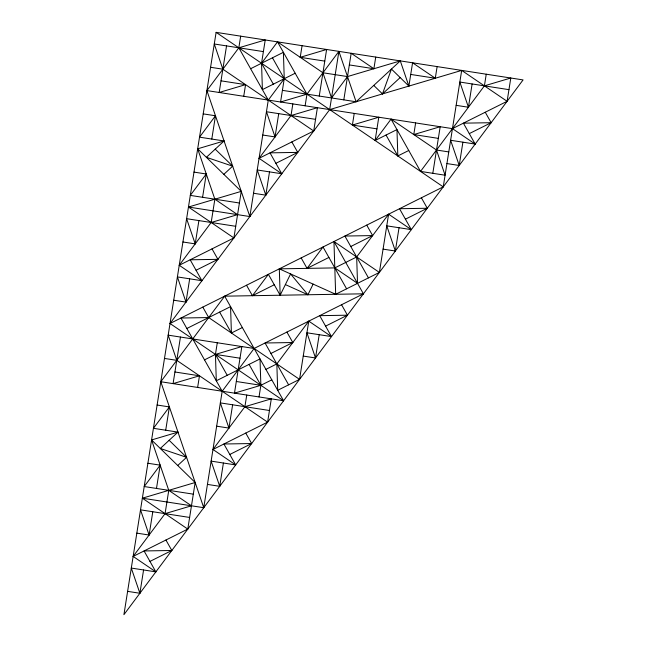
<?xml version="1.0" encoding="UTF-8"?>
<svg xmlns="http://www.w3.org/2000/svg" width="647" height="647" viewBox="0 0 647 647"><rect width="100%" height="100%" fill="white"/><g stroke="black" fill="none" stroke-linecap="round" stroke-linejoin="round"><path stroke-width="0.97" d="M216.114 32.35L123.925 614.65L523.075 79.913L216.114 32.35L443.244 186.862L461.683 70.402L507.111 101.304L510.798 78.012L484.401 85.849L420.534 171.406L391.071 119.121L375.106 140.504L378.794 117.212L352.397 125.057L354.241 113.411M127.605 591.358L139.889 593.259L143.577 569.967M136.824 533.128L149.109 535.029L152.797 511.737M156.485 488.445L160.173 465.153L147.888 463.252M165.705 430.215L169.393 406.923L157.108 405.022M180.456 337.047L173.081 383.631L199.478 375.794L197.634 387.44M173.703 300.208L185.988 302.109L189.676 278.817M182.923 241.978L195.208 243.879L198.896 220.587M202.584 197.295L206.264 174.003L193.987 172.102M211.795 139.065L215.483 115.773L203.207 113.872M226.547 45.897L219.171 92.481L245.577 84.644L243.733 96.29M165.931 540.027L171.819 550.484L144.071 550.953L155.854 571.867L133.136 556.42L165.074 513.637L168.762 490.345L151.576 439.96L177.982 432.115L160.294 448.468L186.571 457.316L177.731 465.492M212.022 248.877L217.918 259.334L190.169 259.803L201.953 280.717L179.235 265.27L211.173 222.487L214.861 199.195L197.675 148.81L224.08 140.965L206.393 157.318L232.669 166.166L223.83 174.342M240.676 36.151L238.832 47.797L206.894 90.58L249.847 216.551L188.455 207.04L233.882 237.942L241.258 191.358L197.675 148.81M133.136 556.42L187.784 529.092L195.159 482.508L151.576 439.96M217.287 342.756L215.443 354.402L216.3 380.784L260.013 358.923L260.87 385.305L259.026 396.951M187.784 529.092L142.356 498.19L203.756 507.701L222.188 391.241L254.125 348.466L363.412 293.811L333.957 241.517L335.664 294.28L379.385 272.419L388.604 214.189L411.314 229.636L399.531 208.722L427.279 208.253L421.391 197.796M249.847 216.551L268.287 100.091L284.251 78.699L283.402 52.318L250.615 68.719M207.436 484.409L219.721 486.309L223.409 463.017M216.656 426.179L228.941 428.079L232.629 404.787M253.535 193.259L265.82 195.159L269.508 171.867M262.755 135.029L275.04 136.929L278.728 113.637M245.763 433.078L251.651 443.535L223.902 444.004L235.686 464.926L212.968 449.471L244.906 406.696L246.75 395.05M291.854 141.928L297.749 152.385L270.001 152.854L281.785 173.776L259.067 158.321L291.004 115.546L292.848 103.9M324.778 61.117L300.224 57.316L302.068 45.67M305.125 105.801L306.969 94.155L338.899 51.372L356.085 101.765L400.291 60.891L408.888 86.083L412.576 62.791L435.285 78.238L437.129 66.592M212.968 449.471L267.615 422.143L271.303 398.851L244.906 406.696M259.067 158.321L313.714 130.993L317.402 107.701L291.004 115.546M319.246 96.055L326.622 49.471L300.224 57.316M203.756 507.701L160.796 381.73L224.663 296.172L283.588 400.752L170.015 323.5L329.679 109.602L338.899 51.372M308.773 321.138L276.835 363.913L277.692 390.295L299.553 379.368L308.773 321.138L331.482 336.586L319.699 315.671L347.447 315.194L341.559 304.737M343.808 99.864L351.184 53.28L373.893 68.728L375.737 57.082M303.241 356.076L315.518 357.977L319.206 334.685M383.073 249.127L395.349 251.028L399.037 227.736M438.342 138.377L413.789 134.568L415.633 122.922M432.811 173.315L440.186 126.731L413.789 134.568M446.931 163.57L459.216 165.47L462.904 142.178M456.151 105.34L468.436 107.24L472.124 83.948M484.401 85.849L486.245 74.203M373.764 85.412L382.482 93.92L391.451 69.067L408.888 86.083M246.523 285.238L252.411 295.703L268.384 274.312L280.167 295.226L290.584 273.932L307.915 294.757L313.124 284.106M215.483 115.773L199.519 137.164L224.08 140.965M400.291 60.891L347.496 76.572L322.934 72.763L277.506 41.861L261.542 63.252L262.399 89.634L295.186 73.24M206.264 174.003L190.299 195.394L239.414 203.004M347.496 76.572L331.523 97.956L322.934 72.763M169.393 406.923L153.42 428.314L177.982 432.115M160.173 465.153L144.2 486.544L193.316 494.154M301.17 257.91L307.058 268.376L323.023 246.984L346.598 288.813M280.167 295.226L279.31 268.845L334.814 267.898L356.667 256.964L388.604 214.189M382.482 93.92L400.169 77.575M275.889 163.319L297.749 152.385M375.106 140.504L396.967 129.578L397.824 155.959L408.75 150.492M179.235 265.27L233.882 237.942M206.894 90.58L452.463 128.632L507.111 101.304M196.057 270.26L217.918 259.334M469.285 133.622L491.146 122.695L485.258 112.238M170.015 323.5L443.244 186.862M186.837 328.49L230.558 306.629L231.408 333.011L242.342 327.544M252.411 295.703L274.271 284.769M307.058 268.376L328.919 257.441M350.779 246.507L372.632 235.581L366.744 225.124M405.426 219.179L427.279 208.253M204.517 359.869L215.443 354.402L241.849 346.557L234.473 393.141L260.87 385.305L271.797 379.838M270.947 353.456L292.8 342.522L286.912 332.065M325.595 326.128L347.447 315.194M265.909 369.38L276.835 363.913M229.79 454.469L251.651 443.535M149.958 561.41L171.819 550.484M329.679 109.602L461.683 70.402M188.455 207.04L241.258 191.358M211.173 222.487L237.57 214.65L214.861 199.195M142.356 498.19L195.159 482.508M165.074 513.637L191.472 505.8L168.762 490.345M491.146 122.695L463.398 123.165L475.181 144.079L450.619 140.278L459.216 165.47M372.632 235.581L344.883 236.05L368.45 277.887M224.663 296.172L363.412 293.811M299.553 379.368L208.698 317.564L180.95 318.033L222.188 391.241M292.8 342.522L265.052 342.999L288.619 384.836M263.386 51.606L214.27 43.996L222.859 69.189L313.714 130.993M349.34 64.926L373.893 68.728M410.732 74.437L435.285 78.238M508.954 89.658L459.839 82.048L468.436 107.24M210.582 67.288L222.859 69.189M221.015 80.835L245.577 84.644M282.415 90.345L356.085 101.765M315.558 119.347L266.443 111.737L275.04 136.929M352.397 125.057L376.95 128.858M391.071 119.121L436.499 150.023L448.775 151.924M420.534 171.406L445.087 175.216L436.499 150.023M281.785 173.776L257.223 169.967L265.82 195.159M411.314 229.636L386.76 225.835L395.349 251.028M235.726 226.296L186.611 218.686L195.208 243.879M201.953 280.717L177.391 276.916L185.988 302.109M331.482 336.586L306.929 332.784L315.518 357.977M254.125 348.466L168.171 335.146L176.768 360.339L267.615 422.143M240.005 358.203L215.443 354.402L227.226 375.317M164.484 358.438L176.768 360.339M174.925 371.985L199.478 375.794M236.317 381.495L260.87 385.305L249.087 364.39M160.796 381.73L283.588 400.752M269.459 410.497L220.344 402.887L228.941 428.079M235.686 464.926L211.124 461.117L219.721 486.309M189.628 517.446L140.512 509.836L149.109 535.029M155.854 571.867L131.292 568.066L139.889 593.259M279.31 268.845L335.664 294.28M285.376 284.583L307.915 294.757M452.463 128.632L475.181 144.079M333.957 241.517L379.385 272.419M334.814 267.898L357.524 283.354L356.667 256.964M215.233 149.142L232.669 166.166M169.142 440.292L186.571 457.316M386.041 135.045L397.824 155.959M277.506 41.861L306.969 94.155L280.572 101.991L284.251 78.699L272.468 57.785M273.325 84.167L261.542 63.252L265.23 39.96L238.832 47.797L268.287 100.091M219.624 312.097L231.408 333.011M202.802 307.107L208.698 317.564"/></g></svg>
